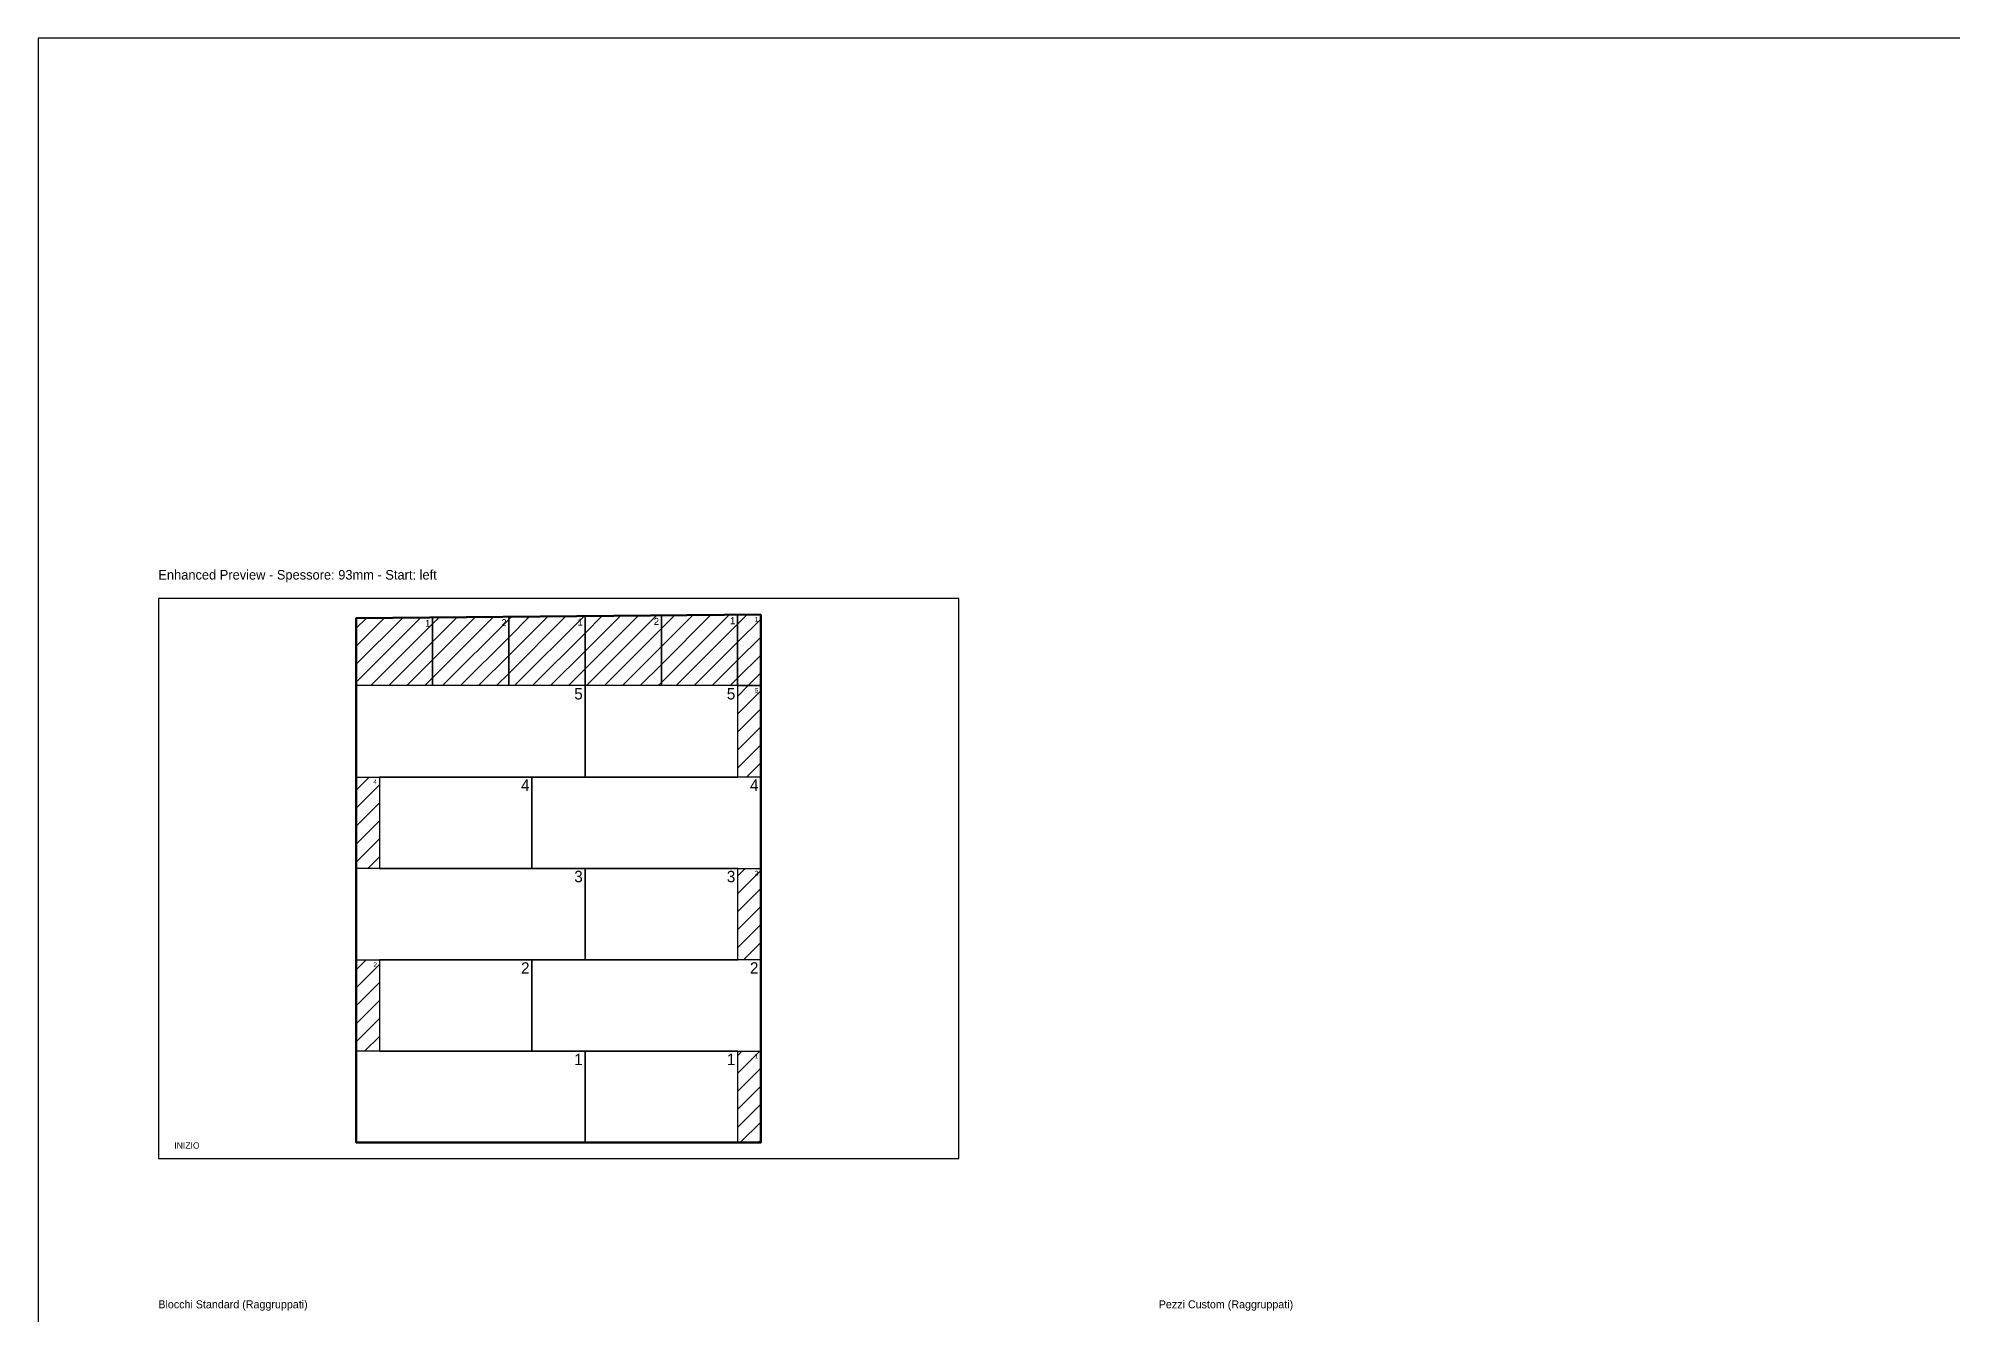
# Model space of a CAD drawing. Header units: metres. Extents: x 0 to 4200, y 0 to 3200.
# Drawn here: x 0 to 2392, y 1605 to 3200 of the extents above; entities that cross this region are included whole.
import ezdxf
from ezdxf.enums import TextEntityAlignment as Align

# ---------------------------------------------------------------- set-up
doc = ezdxf.new("R2010")
doc.units = ezdxf.units.M
for name, color, linetype in [('STEP5_FRAME', 8, 'Continuous'), ('STEP5_HEADER', 7, 'Continuous'), ('STEP5_PREVIEW_BLOCKS', 253, 'Continuous'), ('STEP5_PREVIEW_BORDER', 8, 'Continuous'), ('STEP5_PREVIEW_CUSTOM', 6, 'Continuous'), ('STEP5_PREVIEW_LABELS', 1, 'Continuous'), ('STEP5_PREVIEW_WALL', 5, 'Continuous'), ('STEP5_TABLE_CUSTOM', 7, 'Continuous'), ('STEP5_TABLE_STD', 7, 'Continuous')]:
    doc.layers.add(name, color=color, linetype=linetype)

msp = doc.modelspace()

# ---------------------------------------------------------------- hatches: boundary and pattern name
at = {"layer": 'STEP5_PREVIEW_CUSTOM'}
h = msp.add_hatch(dxfattribs=at)
h.set_pattern_fill('LINE', scale=5, angle=45)
h.paths.add_polyline_path([(397.3, 2391.1), (397.3, 2475.4), (492.6, 2476.3), (492.6, 2391.1), (397.3, 2391.1)])
h = msp.add_hatch(dxfattribs=at)
h.set_pattern_fill('LINE', scale=5, angle=45)
h.paths.add_polyline_path([(492.6, 2391.1), (492.6, 2476.3), (587.9, 2477.1), (587.9, 2391.1), (492.6, 2391.1)])
h = msp.add_hatch(dxfattribs=at)
h.set_pattern_fill('LINE', scale=5, angle=45)
h.paths.add_polyline_path([(587.9, 2391.1), (587.9, 2477.1), (683.2, 2478), (683.2, 2391.1), (587.9, 2391.1)])
h = msp.add_hatch(dxfattribs=at)
h.set_pattern_fill('LINE', scale=5, angle=45)
h.paths.add_polyline_path([(683.2, 2391.1), (683.2, 2478), (778.5, 2478.9), (778.5, 2391.1), (683.2, 2391.1)])
h = msp.add_hatch(dxfattribs=at)
h.set_pattern_fill('LINE', scale=5, angle=45)
h.paths.add_polyline_path([(778.5, 2391.1), (778.5, 2478.9), (873.8, 2479.7), (873.8, 2391.1), (778.5, 2391.1)])
h = msp.add_hatch(dxfattribs=at)
h.set_pattern_fill('LINE', scale=5, angle=45)
h.paths.add_polyline_path([(873.8, 2391.1), (873.8, 2479.7), (899.3, 2480), (902.7, 2480), (902.7, 2391.1), (873.8, 2391.1)])
h = msp.add_hatch(dxfattribs=at)
h.set_pattern_fill('LINE', scale=5, angle=45)
h.paths.add_polyline_path([(902.7, 2391.1), (902.7, 2276.9), (873.9, 2276.9), (873.9, 2391.1), (902.7, 2391.1)])
h = msp.add_hatch(dxfattribs=at)
h.set_pattern_fill('LINE', scale=5, angle=45)
h.paths.add_polyline_path([(426.2, 2162.7), (397.4, 2162.7), (397.4, 2276.9), (426.2, 2276.9), (426.2, 2162.7)])
h = msp.add_hatch(dxfattribs=at)
h.set_pattern_fill('LINE', scale=5, angle=45)
h.paths.add_polyline_path([(902.7, 2162.7), (902.7, 2048.4), (873.9, 2048.4), (873.9, 2162.7), (902.7, 2162.7)])
h = msp.add_hatch(dxfattribs=at)
h.set_pattern_fill('LINE', scale=5, angle=45)
h.paths.add_polyline_path([(426.2, 1934.2), (397.4, 1934.2), (397.4, 2048.4), (426.2, 2048.4), (426.2, 1934.2)])
h = msp.add_hatch(dxfattribs=at)
h.set_pattern_fill('LINE', scale=5, angle=45)
h.paths.add_polyline_path([(873.9, 1934.2), (902.7, 1934.2), (902.7, 1820), (873.9, 1820), (873.9, 1934.2)])

# ---------------------------------------------------------------- linework, layer by layer
at = {"layer": 'STEP5_FRAME', "lineweight": 25}
msp.add_lwpolyline([(0, 0), (4200, 0), (4200, 3200), (0, 3200), (0, 0)], close=True, dxfattribs=at)
at = {"layer": 'STEP5_PREVIEW_BLOCKS', "lineweight": 25}
for points in [[(397.4, 2276.9), (683.3, 2276.9), (683.3, 2391.1), (397.4, 2391.1), (397.4, 2276.9)], [(683.3, 2276.9), (873.9, 2276.9), (873.9, 2391.1), (683.3, 2391.1), (683.3, 2276.9)], [(426.2, 2162.7), (616.8, 2162.7), (616.8, 2276.9), (426.2, 2276.9), (426.2, 2162.7)], [(616.8, 2162.7), (902.8, 2162.7), (902.8, 2276.9), (616.8, 2276.9), (616.8, 2162.7)], [(397.4, 2048.4), (683.3, 2048.4), (683.3, 2162.7), (397.4, 2162.7), (397.4, 2048.4)], [(683.3, 2048.4), (873.9, 2048.4), (873.9, 2162.7), (683.3, 2162.7), (683.3, 2048.4)], [(426.2, 1934.2), (616.8, 1934.2), (616.8, 2048.4), (426.2, 2048.4), (426.2, 1934.2)], [(616.8, 1934.2), (902.8, 1934.2), (902.8, 2048.4), (616.8, 2048.4), (616.8, 1934.2)], [(397.4, 1820), (683.3, 1820), (683.3, 1934.2), (397.4, 1934.2), (397.4, 1820)], [(683.3, 1820), (873.9, 1820), (873.9, 1934.2), (683.3, 1934.2), (683.3, 1820)]]:
    msp.add_lwpolyline(points, close=True, dxfattribs=at)
at = {"layer": 'STEP5_PREVIEW_BORDER'}
msp.add_lwpolyline([(150, 1800), (1150, 1800), (1150, 2500), (150, 2500), (150, 1800)], dxfattribs=at)
at = {"layer": 'STEP5_PREVIEW_CUSTOM', "color": 6, "lineweight": 30}
for points in [[(397.3, 2391.1), (397.3, 2475.4), (492.6, 2476.3), (492.6, 2391.1), (397.3, 2391.1)], [(492.6, 2391.1), (492.6, 2476.3), (587.9, 2477.1), (587.9, 2391.1), (492.6, 2391.1)], [(587.9, 2391.1), (587.9, 2477.1), (683.2, 2478), (683.2, 2391.1), (587.9, 2391.1)], [(683.2, 2391.1), (683.2, 2478), (778.5, 2478.9), (778.5, 2391.1), (683.2, 2391.1)], [(778.5, 2391.1), (778.5, 2478.9), (873.8, 2479.7), (873.8, 2391.1), (778.5, 2391.1)], [(873.8, 2391.1), (873.8, 2479.7), (899.3, 2480), (902.7, 2480), (902.7, 2391.1), (873.8, 2391.1)], [(902.7, 2391.1), (902.7, 2276.9), (873.9, 2276.9), (873.9, 2391.1), (902.7, 2391.1)], [(426.2, 2162.7), (397.4, 2162.7), (397.4, 2276.9), (426.2, 2276.9), (426.2, 2162.7)], [(902.7, 2162.7), (902.7, 2048.4), (873.9, 2048.4), (873.9, 2162.7), (902.7, 2162.7)], [(426.2, 1934.2), (397.4, 1934.2), (397.4, 2048.4), (426.2, 2048.4), (426.2, 1934.2)], [(873.9, 1934.2), (902.7, 1934.2), (902.7, 1820), (873.9, 1820), (873.9, 1934.2)]]:
    msp.add_lwpolyline(points, close=True, dxfattribs=at)
at = {"layer": 'STEP5_PREVIEW_WALL', "color": 5, "lineweight": 60}
msp.add_lwpolyline([(902.7, 2480), (902.7, 1820), (397.3, 1820), (397.3, 2475.4), (902.7, 2480)], close=True, dxfattribs=at)

# ---------------------------------------------------------------- texts
at = {"layer": 'STEP5_HEADER', "color": 3}
msp.add_text('Enhanced Preview - Spessore: 93mm - Start: left', height=12, dxfattribs=at).set_placement((150, 2520), align=Align.BOTTOM_LEFT)
at = {"layer": 'STEP5_PREVIEW_LABELS', "color": 1}
for s, height, p in [('1', 8.52, (489.7, 2473.3)), ('2', 8.61, (585, 2474.2)), ('1', 8.68, (680.3, 2474.9)), ('2', 8.77, (775.6, 2475.8)), ('1', 8.86, (870.9, 2476.7)), ('1', 6, (899.8, 2477)), ('5', 14.3, (680.3, 2388.1)), ('5', 14.3, (870.9, 2388.1)), ('5', 6, (899.8, 2388.1)), ('4', 6, (423.2, 2273.9)), ('4', 14.3, (613.8, 2273.9)), ('4', 14.3, (899.8, 2273.9)), ('3', 14.3, (680.3, 2159.7)), ('3', 14.3, (870.9, 2159.7)), ('3', 6, (899.8, 2159.7)), ('2', 6, (423.2, 2045.4)), ('2', 14.3, (613.8, 2045.4)), ('2', 14.3, (899.8, 2045.4)), ('1', 14.3, (680.3, 1931.2)), ('1', 14.3, (870.9, 1931.2)), ('1', 6, (899.8, 1931.2))]:
    msp.add_text(s, height=height, dxfattribs=at).set_placement(p, align=Align.TOP_RIGHT)
msp.add_text('INIZIO', height=8, dxfattribs=at).set_placement((170, 1810), align=Align.BOTTOM_LEFT)
at = {"layer": 'STEP5_TABLE_CUSTOM'}
msp.add_text('Pezzi Custom (Raggruppati)', height=10, dxfattribs=at).set_placement((1400, 1610), align=Align.BOTTOM_LEFT)
at = {"layer": 'STEP5_TABLE_STD'}
msp.add_text('Blocchi Standard (Raggruppati)', height=10, dxfattribs=at).set_placement((150, 1610), align=Align.BOTTOM_LEFT)

doc.saveas('drawing.dxf')
